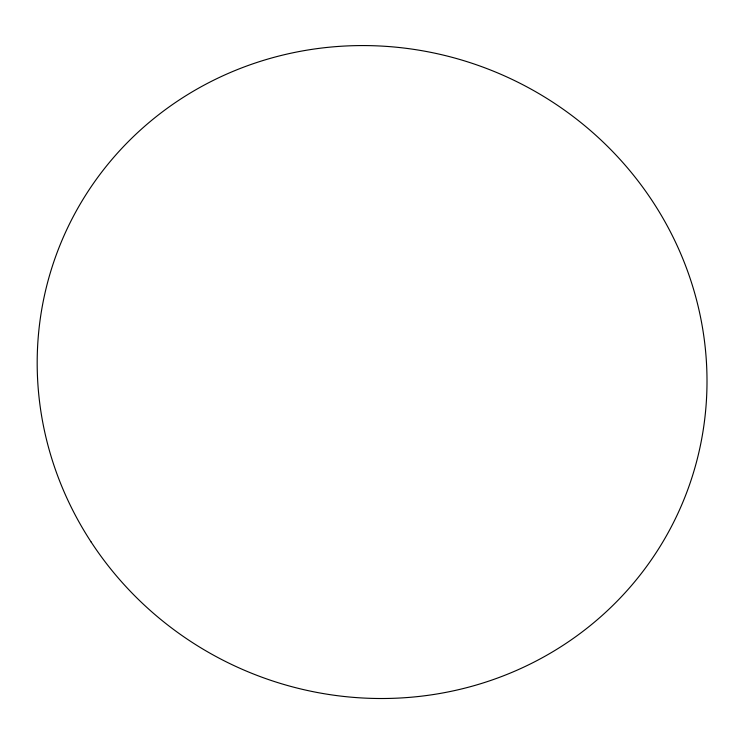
<?xml version="1.0" encoding="UTF-8"?>
<svg xmlns="http://www.w3.org/2000/svg" width="744" height="744" viewBox="0 0 744 744"><rect width="100%" height="100%" fill="white"/><g stroke="black" fill="none" stroke-linecap="round" stroke-linejoin="round"><path stroke-width="1.12" d="M91.149 542.032A336.92 324.403 23.8 0 0 670.446 528.435A336.92 324.403 23.8 0 0 354.683 45.663A336.92 324.403 23.8 0 0 91.149 542.032"/></g></svg>
